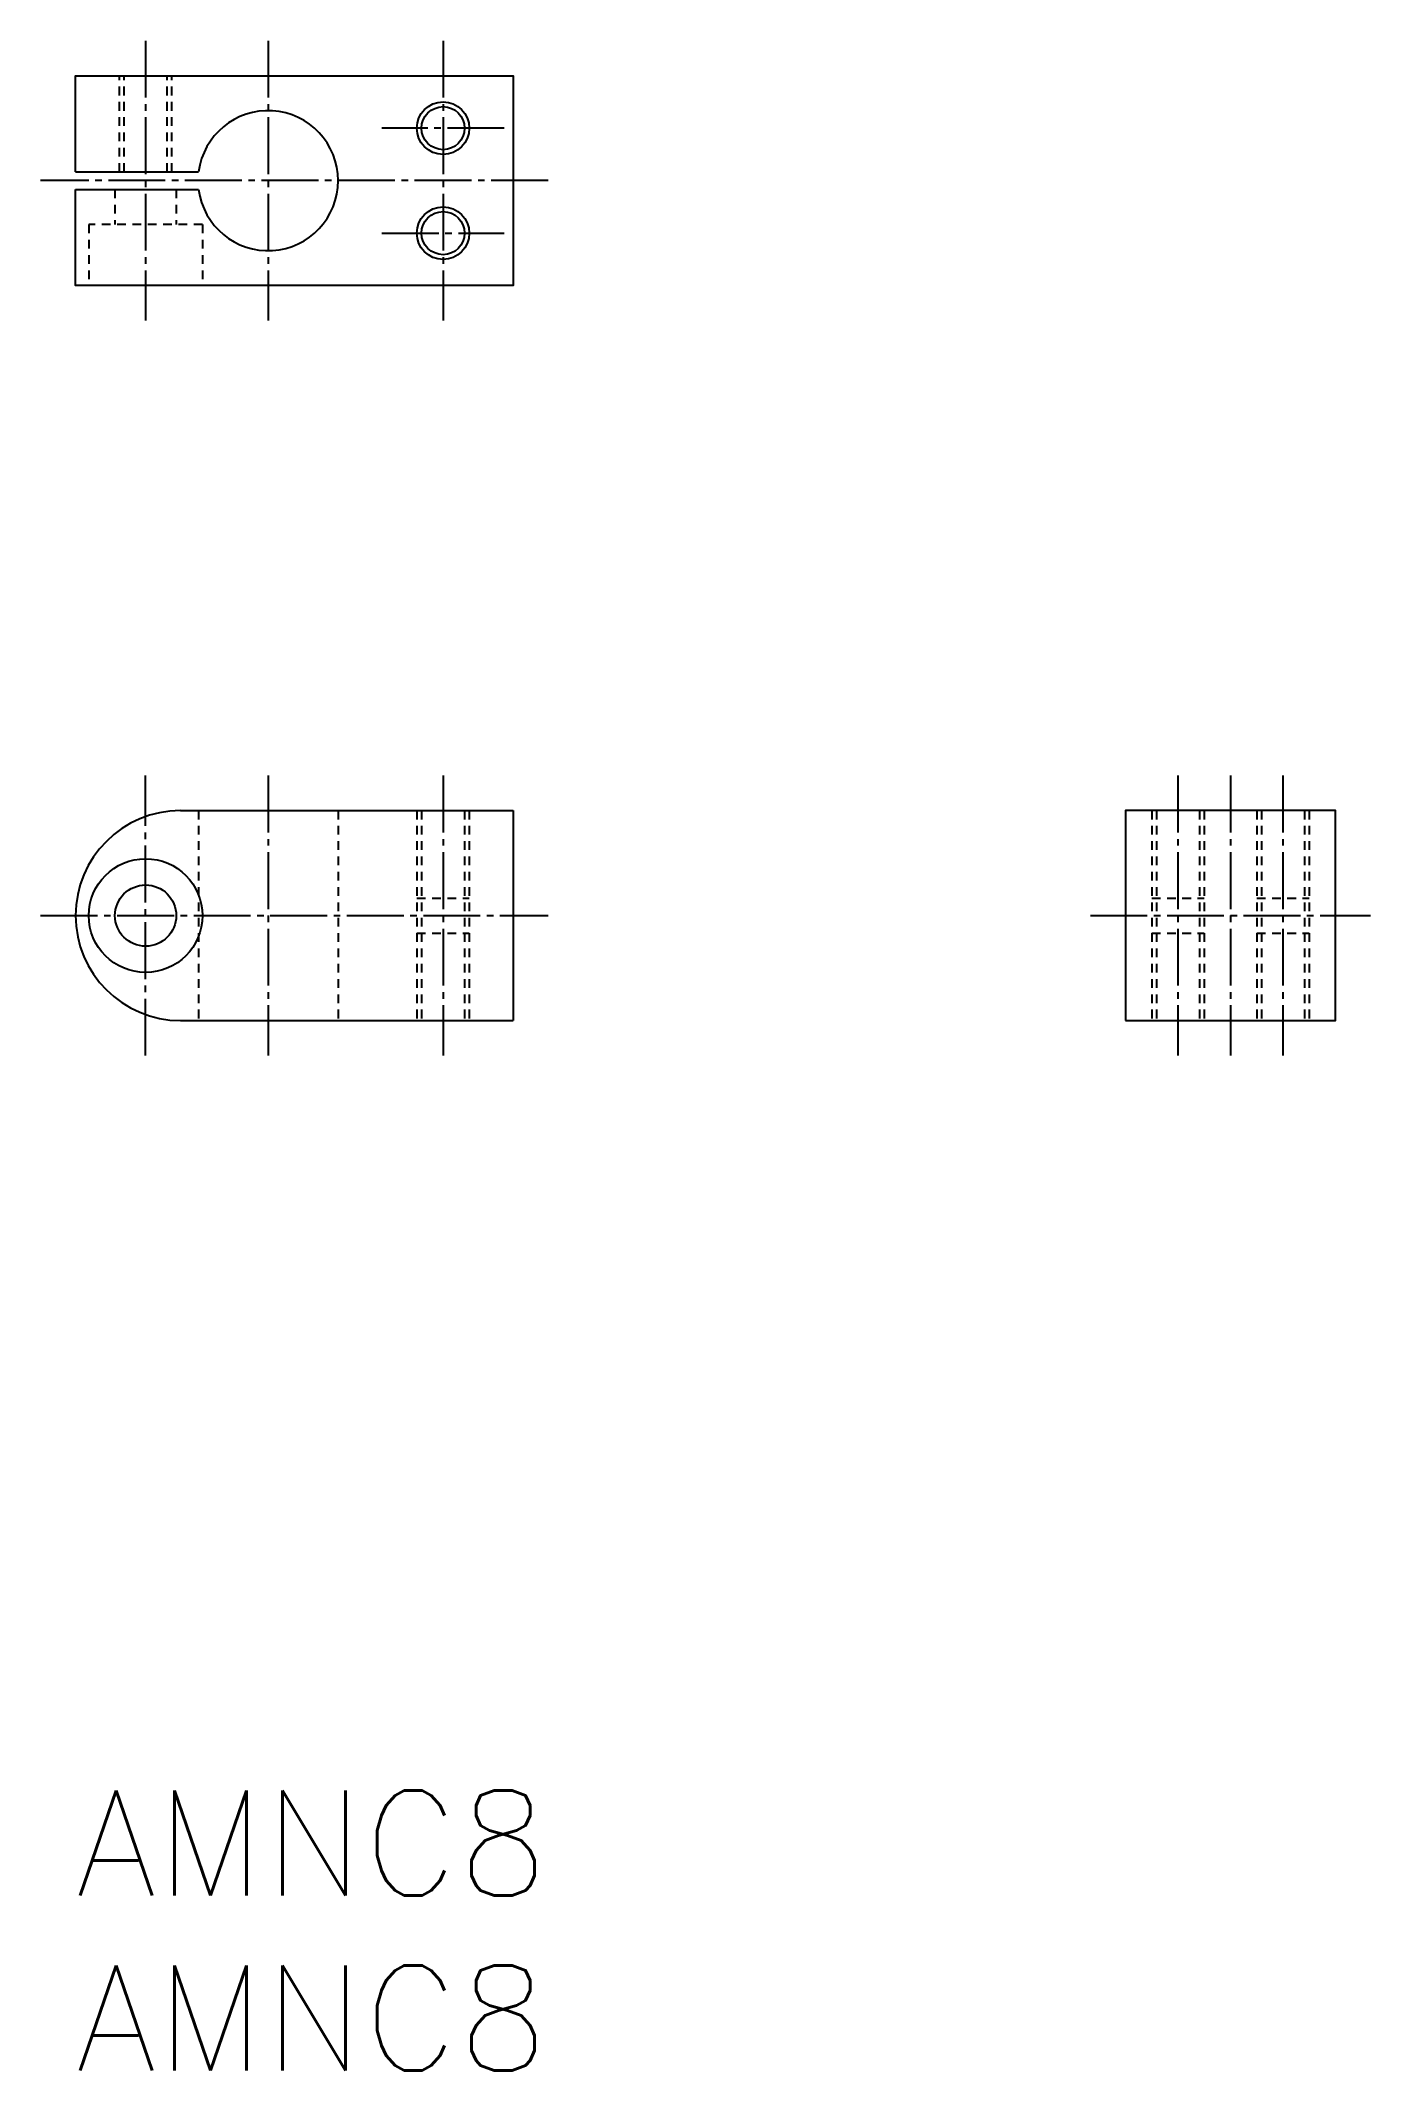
# Model space of a CAD drawing. Extents: x -264 to -188, y -3635 to -3519.
import ezdxf

# ---------------------------------------------------------------- set-up
doc = ezdxf.new("R2010")
doc.units = 0
doc.header["$LTSCALE"] = 0.25
doc.linetypes.add('CENTER', pattern=[17.5, 13, -1.5, 1.5, -1.5])
doc.linetypes.add('DASHED', pattern=[3.5, 2, -1.5])
doc.layers.get('0').update_dxf_attribs({"linetype": 'CONTINUOUS'})
doc.layers.add('CENTER', color=1, linetype='CENTER')
doc.styles.get("Standard").update_dxf_attribs({"font": 'txt', "bigfont": 'BIGFONT'})

# ---------------------------------------------------------------- blocks, each defined once
blk = doc.blocks.new('A$C711D6637')
at = {"color": 3, "linetype": 'CONTINUOUS'}
blk.add_circle((0, 0), 1.5, dxfattribs=at)
at = {"color": 7, "linetype": 'CONTINUOUS'}
blk.add_circle((0, 0), 1.23, dxfattribs=at)

msp = doc.modelspace()

# ---------------------------------------------------------------- linework, layer by layer
at = {"color": 3, "linetype": 'DASHED'}
for p, q in [((-259.21, -3526.66), (-259.21, -3521.16)), ((-258.94, -3526.66), (-258.94, -3521.16)), ((-256.48, -3526.66), (-256.48, -3521.16)), ((-256.21, -3526.66), (-256.21, -3521.16)), ((-259.46, -3527.66), (-259.46, -3529.66)), ((-255.96, -3527.66), (-255.96, -3529.66)), ((-260.96, -3529.66), (-260.96, -3533.16)), ((-254.46, -3529.66), (-260.96, -3529.66)), ((-254.46, -3529.66), (-254.46, -3533.16)), ((-254.68, -3563.16), (-254.68, -3575.16)), ((-246.71, -3563.16), (-246.71, -3575.16)), ((-242.21, -3563.16), (-242.21, -3575.16)), ((-241.94, -3563.16), (-241.94, -3575.16)), ((-239.48, -3563.16), (-239.48, -3575.16)), ((-239.21, -3563.16), (-239.21, -3575.16)), ((-200.21, -3563.16), (-200.21, -3575.16)), ((-199.94, -3563.16), (-199.94, -3575.16)), ((-197.48, -3563.16), (-197.48, -3575.16)), ((-197.21, -3563.16), (-197.21, -3575.16)), ((-194.21, -3563.16), (-194.21, -3575.16)), ((-193.94, -3563.16), (-193.94, -3575.16)), ((-191.48, -3563.16), (-191.48, -3575.16)), ((-191.21, -3563.16), (-191.21, -3575.16)), ((-242.21, -3568.16), (-239.21, -3568.16)), ((-200.21, -3568.16), (-197.21, -3568.16)), ((-194.21, -3568.16), (-191.21, -3568.16)), ((-242.21, -3570.16), (-239.21, -3570.16)), ((-200.21, -3570.16), (-197.21, -3570.16)), ((-194.21, -3570.16), (-191.21, -3570.16))]:
    msp.add_line(p, q, dxfattribs=at)
at = {"color": 7, "linetype": 'CONTINUOUS'}
for p, q in [((-261.71, -3526.66), (-254.68, -3526.66)), ((-261.71, -3527.66), (-254.68, -3527.66)), ((-255.71, -3563.16), (-236.71, -3563.16)), ((-236.71, -3563.16), (-236.71, -3575.16)), ((-255.71, -3575.16), (-236.71, -3575.16))]:
    msp.add_line(p, q, dxfattribs=at)
msp.add_lwpolyline([(-261.71, -3526.66), (-261.71, -3521.16), (-236.71, -3521.16), (-236.71, -3533.16), (-261.71, -3533.16), (-261.71, -3527.66)], dxfattribs=at)
msp.add_lwpolyline([(-201.71, -3575.16), (-189.71, -3575.16), (-189.71, -3563.16), (-201.71, -3563.16)], close=True, dxfattribs=at)
for radius in [3.25, 1.75]:
    msp.add_circle((-257.71, -3569.16), radius, dxfattribs=at)
for centre, radius, start, end in [((-250.71, -3527.16), 4, 187.1808, 172.8192), ((-255.71, -3569.16), 6, 90, 270)]:
    msp.add_arc(centre, radius, start, end, dxfattribs=at)
at = {"layer": 'CENTER', "color": 1, "linetype": 'CENTER'}
for p, q in [((-257.71, -3519.16), (-257.71, -3535.16)), ((-250.71, -3519.16), (-250.71, -3535.16)), ((-240.71, -3519.16), (-240.71, -3535.16)), ((-237.21, -3524.16), (-244.21, -3524.16)), ((-234.71, -3527.16), (-263.71, -3527.16)), ((-244.21, -3530.16), (-237.21, -3530.16)), ((-257.71, -3577.16), (-257.71, -3561.16)), ((-250.71, -3561.16), (-250.71, -3577.16)), ((-240.71, -3561.16), (-240.71, -3577.16)), ((-198.71, -3561.16), (-198.71, -3577.16)), ((-195.71, -3561.16), (-195.71, -3577.16)), ((-192.71, -3561.16), (-192.71, -3577.16)), ((-263.71, -3569.16), (-234.71, -3569.16)), ((-203.71, -3569.16), (-187.71, -3569.16))]:
    msp.add_line(p, q, dxfattribs=at)

# ---------------------------------------------------------------- block references
at = {"color": 7, "linetype": 'CONTINUOUS'}
for p in [(-240.71, -3524.16), (-240.71, -3530.16)]:
    msp.add_blockref('A$C711D6637', p, dxfattribs=at)

# ---------------------------------------------------------------- texts
for p in [(-261.71, -3625.16), (-261.71, -3635.16)]:
    msp.add_text('AMNC8', height=6, dxfattribs=at).set_placement(p)

doc.saveas('drawing.dxf')
